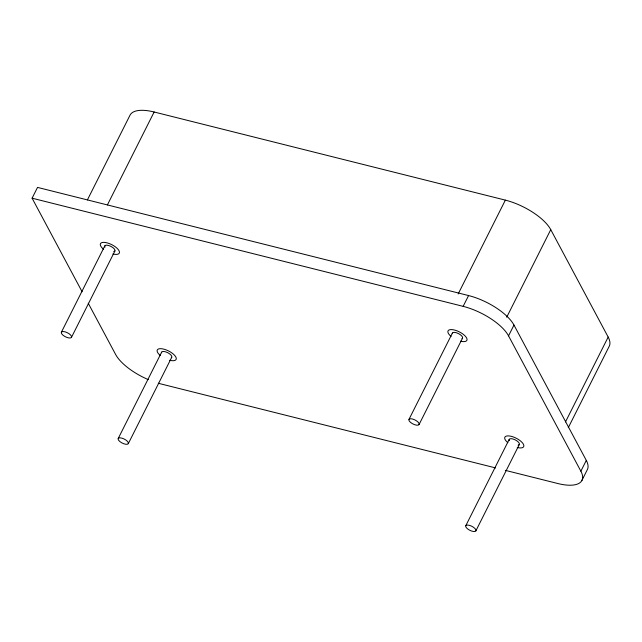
<?xml version="1.0" encoding="UTF-8"?>
<svg xmlns="http://www.w3.org/2000/svg" width="642" height="642" viewBox="0 0 642 642"><rect width="100%" height="100%" fill="white"/><g stroke="black" fill="none" stroke-linecap="round" stroke-linejoin="round"><path stroke-width="0.96" d="M82.112 291.765L32.1 198.193L37.533 187.4L468.58 295.561A39.507 15.689 26.7 0 1 513.977 325.069L586.298 460.394A39.507 15.689 26.7 0 1 587.31 469.703L581.877 480.505M87.408 199.919L130.101 115.03A39.507 15.689 26.7 0 1 154.136 111.997L505.366 200.127A39.507 15.689 26.7 0 1 550.756 229.643L608.175 337.066A39.507 15.689 26.7 0 1 609.178 346.375L568.282 427.692M107.399 204.934L154.136 111.997M61.391 332.211L104.831 245.83M71.487 337.339A5.666 2.247 26.7 0 0 64.834 331.77A5.666 2.247 26.7 0 0 62.988 335.204A5.666 2.247 26.7 0 0 71.487 337.339L114.926 250.958M118.208 438.51L161.648 352.137M128.304 443.646A5.666 2.247 26.7 0 0 121.651 438.077A5.666 2.247 26.7 0 0 119.805 441.511A5.666 2.247 26.7 0 0 128.304 443.646L171.743 357.265M458.171 293.956L505.366 200.127M32.1 198.193L463.147 306.354L468.58 295.561M408.962 419.427L452.409 333.046M419.066 424.555A5.666 2.247 26.7 0 0 412.413 418.985A5.666 2.247 26.7 0 0 410.567 422.42A5.666 2.247 26.7 0 0 419.066 424.555L462.505 338.173M506.715 317.212L550.756 229.643M505.318 470.353L557.842 483.53A39.507 15.689 26.7 0 0 580.874 471.188L508.544 335.862L513.977 325.069M465.779 525.726L509.226 439.353M475.874 530.862A5.666 2.247 26.7 0 0 469.23 525.292A5.666 2.247 26.7 0 0 467.384 528.727A5.666 2.247 26.7 0 0 475.874 530.862L519.322 444.481M565.474 421.954L608.175 337.066M580.874 471.188L586.298 460.394M495.592 467.914L161.006 383.956A39.507 15.689 26.7 0 1 158.293 383.218M88.243 303.241L115.608 354.44A39.507 15.689 26.7 0 0 148.35 379.639M463.147 306.354A39.507 15.689 26.7 0 1 508.544 335.862M507.862 442.723A10.537 4.181 26.7 0 1 508.352 435.886A10.537 4.181 26.7 0 1 522.74 443.197A10.537 4.181 26.7 0 1 517.259 447.498M103.474 249.2A10.537 4.181 26.7 0 1 103.956 242.363A10.537 4.181 26.7 0 1 118.345 249.682A10.537 4.181 26.7 0 1 112.864 253.975M160.291 355.507A10.537 4.181 26.7 0 1 160.773 348.67A10.537 4.181 26.7 0 1 175.162 355.981A10.537 4.181 26.7 0 1 169.681 360.282M451.045 336.416A10.537 4.181 26.7 0 1 451.535 329.579A10.537 4.181 26.7 0 1 465.923 336.898A10.537 4.181 26.7 0 1 460.442 341.191M104.975 247.162A5.666 2.247 26.7 0 1 110.946 246.408A5.666 2.247 26.7 0 1 113.722 251.608M452.305 333.647A5.666 2.247 26.7 0 1 458.524 333.623A5.666 2.247 26.7 0 1 462.055 338.599M509.371 440.685A5.666 2.247 26.7 0 1 515.341 439.931A5.666 2.247 26.7 0 1 518.118 445.131M161.543 352.731A5.666 2.247 26.7 0 1 167.763 352.715A5.666 2.247 26.7 0 1 171.302 357.69"/></g></svg>
